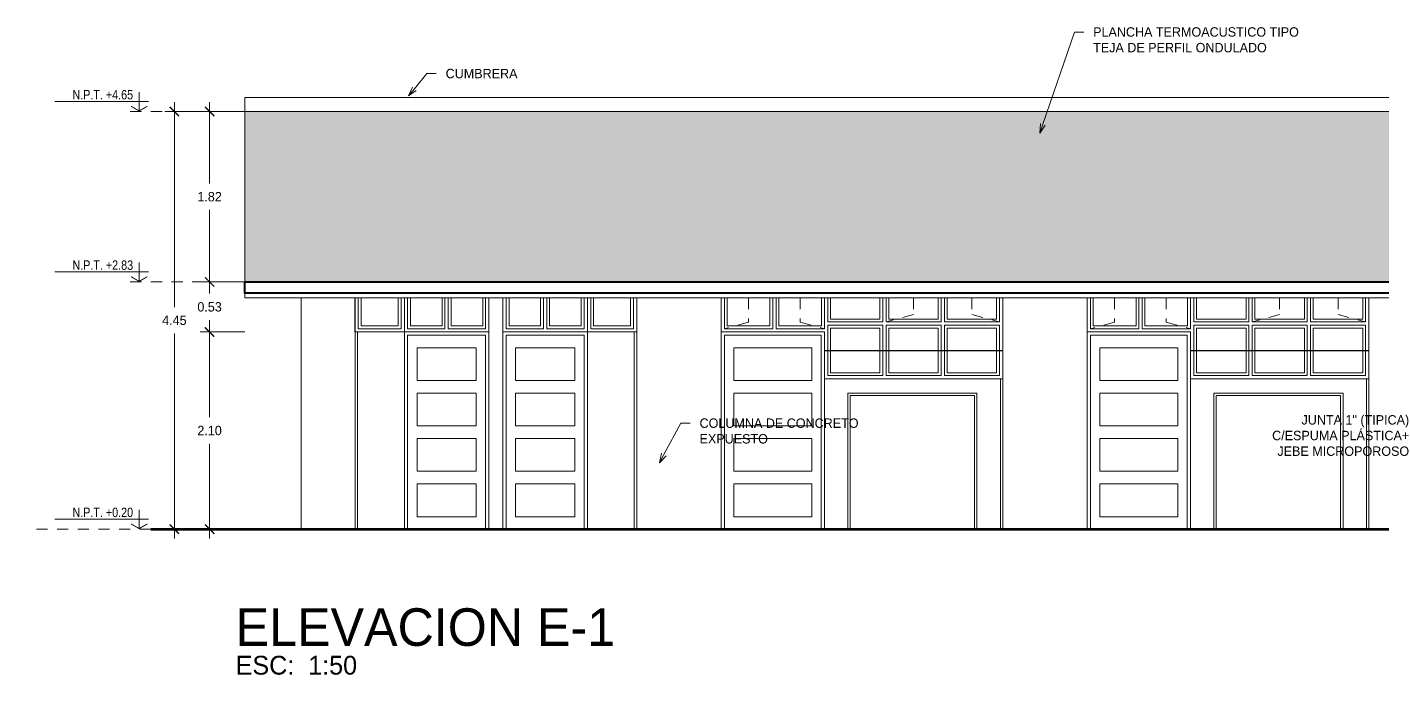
# Model space of a CAD drawing. Header units: millimetres. Extents: x 84 to 2740, y 103 to 1679.
# Drawn here: x 84.49 to 98.93, y 103.4 to 110.3 of the extents above; entities that cross this region are included whole.
import ezdxf
from ezdxf import colors
from ezdxf.entities.mleader import LeaderData, LeaderLine
from ezdxf.enums import TextEntityAlignment as Align
from ezdxf.math import Vec2, Vec3

# ---------------------------------------------------------------- set-up
doc = ezdxf.new("R2010")
doc.units = ezdxf.units.MM
doc.linetypes.add('ACAD_ISO02W100', pattern=[15, 12, -3])
for name, color, linetype, lineweight in [('A- FIERRO LISO', 27, 'Continuous', 30), ('A- MUROS ALTOS', 164, 'Continuous', 60), ('A- PROYECCIONES', 115, 'ACAD_ISO02W100', 5), ('A- TEJA ANDINA', 234, 'Continuous', 5), ('A- TEXTOS', 22, 'Continuous', 5), ('A- VENTANA', 113, 'Continuous', 13), ('A-BRUÑAS', 10, 'Continuous', 0), ('A-BURBUJA DE VANOS', 32, 'Continuous', 5), ('A-COTAS EXTERIORES', 30, 'Continuous', 5), ('A-DIRECTRIZ', 134, 'Continuous', 5), ('A-MUROS ALTOS', 164, 'Continuous', 60), ('A-PUERTAS', 36, 'Continuous', 5), ('A-TEJAS DE TECHO', 32, 'Continuous', 5)]:
    doc.layers.add(name, color=color, linetype=linetype, lineweight=lineweight)
doc.styles.add('ROYER', font='')
doc.styles.add('TEDI_DICIEMBRE_2020', font='ARIALN.TTF')
doc.styles.get('ROYER').set_extended_font_data('Bahnschrift Light')
doc.dimstyles.new('ROYER_50_CORTE_ELEVACION', dxfattribs={"dimtxt": 0.1, "dimasz": 0.1, "dimexe": 0.1, "dimexo": 0, "dimgap": 0.09, "dimtad": 1, "dimtih": 1, "dimtoh": 1, "dimzin": 0, "dimdsep": 46, "dimtxsty": 'ROYER', "dimblk": 'ARCHTICK', "dimcen": 0.09, "dimdle": 0.1, "dimclrd": 256, "dimclre": 256, "dimadec": 0, "dimazin": 0, "dimtfac": 1, "dimtix": 1, "dimtofl": 0, "dimtmove": 0, "dimatfit": 3, "dimfxl": 0.375, "dimfxlon": 1, "dimtolj": 1, "dimtzin": 0, "dimlwd": -1, "dimlwe": -1, "dimarcsym": 0})

# ---------------------------------------------------------------- blocks, each defined once
blk = doc.blocks.new('P1 y V6')
at = {"layer": 'A- FIERRO LISO', "ltscale": 0.5}
blk.add_line((1.1, 1.904), (3, 1.904), dxfattribs=at)
at = {"layer": 'A- PROYECCIONES', "lineweight": 18, "ltscale": 0.01}
for points in [[(0.292, 2.462), (0.292, 2.204), (0.035, 2.135)], [(0.842, 2.462), (0.842, 2.204), (1.1, 2.135)], [(2.05, 2.462), (2.05, 2.286), (1.757, 2.208)], [(2.672, 2.462), (2.672, 2.286), (2.965, 2.208)]]:
    blk.add_lwpolyline(points, dxfattribs=at)
at = {"layer": 'A- VENTANA', "lineweight": 18, "ltscale": 0.5}
for p, q in [((1.722, 2.462), (1.722, 2.208)), ((1.757, 2.462), (1.757, 2.208)), ((2.343, 2.462), (2.343, 2.208)), ((2.378, 2.462), (2.378, 2.208)), ((1.722, 2.172), (1.722, 1.635)), ((1.757, 2.172), (1.757, 1.635)), ((2.343, 2.172), (2.343, 1.635)), ((2.378, 2.172), (2.378, 1.635)), ((3, 1.6), (1.1, 1.6))]:
    blk.add_line(p, q, dxfattribs=at)
for points in [[(0.035, 2.462), (0.035, 2.135), (0.55, 2.135), (0.55, 2.462)], [(0.065, 2.462), (0.065, 2.165), (0.52, 2.165), (0.52, 2.462)], [(0.585, 2.462), (0.585, 2.135), (1.1, 2.135), (1.1, 2.462)], [(0.615, 2.462), (0.615, 2.165), (1.07, 2.165), (1.07, 2.462)], [(1.722, 2.208), (1.135, 2.208), (1.135, 2.462)], [(1.692, 2.462), (1.692, 2.238), (1.165, 2.238), (1.165, 2.462)], [(2.313, 2.462), (2.313, 2.238), (1.787, 2.238), (1.787, 2.462)], [(2.965, 2.462), (2.965, 2.208), (2.378, 2.208)], [(2.935, 2.462), (2.935, 2.238), (2.408, 2.238), (2.408, 2.462)], [(1.722, 2.172), (1.135, 2.172), (1.135, 1.635), (1.722, 1.635)], [(2.343, 2.208), (1.757, 2.208)], [(2.343, 2.172), (1.757, 2.172)], [(2.378, 1.635), (2.965, 1.635), (2.965, 2.172), (2.378, 2.172)], [(1.757, 1.635), (2.343, 1.635)]]:
    blk.add_lwpolyline(points, dxfattribs=at)
for points in [[(1.165, 2.142), (1.692, 2.142), (1.692, 1.665), (1.165, 1.665)], [(1.787, 2.142), (2.313, 2.142), (2.313, 1.665), (1.787, 1.665)], [(2.408, 2.142), (2.935, 2.142), (2.935, 1.665), (2.408, 1.665)]]:
    blk.add_lwpolyline(points, close=True, dxfattribs=at)
at = {"layer": 'A-PUERTAS', "lineweight": 20, "ltscale": 0.5}
for p, q in [((0.035, 0), (0.035, 2.065)), ((1.065, 0), (1.065, 2.065))]:
    blk.add_line(p, q, dxfattribs=at)
at = {"layer": 'A-PUERTAS', "lineweight": 18, "ltscale": 0.5}
blk.add_line((1.1, 1.6), (1.1, 1.6), dxfattribs=at)
at = {"layer": 'A-PUERTAS', "lineweight": 20, "ltscale": 0.5}
blk.add_lwpolyline([(0, 2.1), (1.1, 2.1), (1.1, 0), (0, 0)], close=True, dxfattribs=at)
at = {"layer": 'A-PUERTAS', "lineweight": 18, "ltscale": 0.5}
blk.add_lwpolyline([(0, 2.1), (1.1, 2.1), (1.1, 1.6)], dxfattribs=at)
at = {"layer": 'A-PUERTAS', "lineweight": 20, "ltscale": 0.5}
blk.add_lwpolyline([(1.065, 2.065), (0.035, 2.065)], dxfattribs=at)
at = {"layer": 'A-PUERTAS', "lineweight": 13, "ltscale": 0.5}
for points in [[(0.965, 1.932), (0.965, 1.582), (0.135, 1.582), (0.135, 1.932)], [(0.965, 1.449), (0.965, 1.099), (0.135, 1.099), (0.135, 1.449)], [(0.965, 0.966), (0.965, 0.616), (0.135, 0.616), (0.135, 0.966)], [(0.965, 0.483), (0.965, 0.133), (0.135, 0.133), (0.135, 0.483)]]:
    blk.add_lwpolyline(points, close=True, dxfattribs=at)
blk = doc.blocks.new('P2 y VA2')
at = {"layer": 'A- MUROS ALTOS', "lineweight": 15}
blk.add_line((1.4, 2.1), (0.9, 2.1), dxfattribs=at)
at = {"layer": 'A- VENTANA'}
for points in [[(0.035, 2.462), (0.035, 2.135), (0.432, 2.135), (0.432, 2.462)], [(0.065, 2.462), (0.065, 2.165), (0.402, 2.165), (0.402, 2.462)], [(0.865, 2.462), (0.865, 2.135), (0.467, 2.135), (0.467, 2.462)], [(0.835, 2.462), (0.835, 2.165), (0.497, 2.165), (0.497, 2.462)], [(1.426, 2.462), (1.426, 2.1), (0.9, 2.1), (0.9, 2.462)], [(1.391, 2.462), (1.391, 2.135), (0.935, 2.135), (0.935, 2.462)], [(1.361, 2.462), (1.361, 2.165), (0.965, 2.165), (0.965, 2.462)]]:
    blk.add_lwpolyline(points, dxfattribs=at)
at = {"layer": 'A-PUERTAS', "lineweight": 20, "ltscale": 0.5}
blk.add_lwpolyline([(0, 2.1), (0.9, 2.1), (0.9, 0), (0, 0)], close=True, dxfattribs=at)
blk.add_lwpolyline([(0.865, 0), (0.865, 2.065), (0.035, 2.065), (0.035, 0)], dxfattribs=at)
at = {"layer": 'A-PUERTAS', "lineweight": 13, "ltscale": 0.5}
for points in [[(0.765, 1.932), (0.765, 1.582), (0.135, 1.582), (0.135, 1.932)], [(0.765, 1.449), (0.765, 1.099), (0.135, 1.099), (0.135, 1.449)], [(0.765, 0.966), (0.765, 0.616), (0.135, 0.616), (0.135, 0.966)], [(0.765, 0.483), (0.765, 0.133), (0.135, 0.133), (0.135, 0.483)]]:
    blk.add_lwpolyline(points, close=True, dxfattribs=at)
blk = doc.blocks.new('NOMBRE DE PLANO')
at = {"layer": 'A-BURBUJA DE VANOS', "style": 'ROYER'}
for tag, p, height in [('NOMBRE', (0, 0), 0.4), ('ESCALA', (0, -0.306), 0.2)]:
    blk.add_attdef(tag, p, '', height=height, dxfattribs=at)
blk = doc.blocks.new('_ArchTick')
at = {"color": 0, "linetype": 'ByBlock', "const_width": 0.15}
blk.add_lwpolyline([(-0.5, -0.5), (0.5, 0.5)], dxfattribs=at)
blk = doc.blocks.new('*D119')
at = {"layer": 'A-COTAS EXTERIORES', "transparency": 16777216}
for p, q in [((86.804, 107.051), (86.329, 107.051)), ((86.429, 107.151), (86.429, 106.143)), ((86.429, 104.851), (86.429, 105.86)), ((86.804, 104.951), (86.329, 104.951))]:
    blk.add_line(p, q, dxfattribs=at)
at = {"layer": 'Defpoints', "color": 0, "transparency": 16777216}
for p in [(86.429, 107.051), (88.504, 107.051), (87.404, 104.951)]:
    blk.add_point(p, dxfattribs=at)
at = {"layer": 'A-COTAS EXTERIORES', "transparency": 16777216, "xscale": 0.1, "yscale": 0.1, "zscale": 0.1}
for p, rotation in [((86.429, 107.051), 90), ((86.429, 104.951), 270)]:
    blk.add_blockref('_ArchTick', p, dxfattribs=dict(at, rotation=rotation))
at = {"layer": 'A-COTAS EXTERIORES', "color": 0, "transparency": 16777216, "insert": (86.429, 106.001), "char_height": 0.1, "attachment_point": 5, "style": 'ROYER'}
blk.add_mtext('\\A1;2.10', dxfattribs=at)
blk = doc.blocks.new('*D120')
at = {"layer": 'A-COTAS EXTERIORES', "transparency": 16777216}
for p, q in [((86.429, 107.684), (86.429, 107.459)), ((86.804, 107.584), (86.329, 107.584)), ((86.429, 106.951), (86.429, 107.177)), ((86.804, 107.051), (86.329, 107.051))]:
    blk.add_line(p, q, dxfattribs=at)
at = {"layer": 'Defpoints', "color": 0, "transparency": 16777216}
for p in [(86.429, 107.584), (86.804, 107.584), (88.504, 107.051)]:
    blk.add_point(p, dxfattribs=at)
at = {"layer": 'A-COTAS EXTERIORES', "transparency": 16777216, "xscale": 0.1, "yscale": 0.1, "zscale": 0.1}
for p, rotation in [((86.429, 107.584), 90), ((86.429, 107.051), 270)]:
    blk.add_blockref('_ArchTick', p, dxfattribs=dict(at, rotation=rotation))
at = {"layer": 'A-COTAS EXTERIORES', "color": 0, "transparency": 16777216, "insert": (86.429, 107.318), "char_height": 0.1, "attachment_point": 5, "style": 'ROYER'}
blk.add_mtext('\\A1;0.53', dxfattribs=at)
blk = doc.blocks.new('*D121')
at = {"layer": 'A-COTAS EXTERIORES', "transparency": 16777216}
for p, q in [((86.429, 109.499), (86.429, 108.632)), ((86.804, 109.399), (86.329, 109.399)), ((86.429, 107.484), (86.429, 108.35)), ((86.804, 107.584), (86.329, 107.584))]:
    blk.add_line(p, q, dxfattribs=at)
at = {"layer": 'Defpoints', "color": 0, "transparency": 16777216}
for p in [(86.429, 109.399), (86.804, 109.399), (86.804, 107.584)]:
    blk.add_point(p, dxfattribs=at)
at = {"layer": 'A-COTAS EXTERIORES', "transparency": 16777216, "xscale": 0.1, "yscale": 0.1, "zscale": 0.1}
for p, rotation in [((86.429, 109.399), 90), ((86.429, 107.584), 270)]:
    blk.add_blockref('_ArchTick', p, dxfattribs=dict(at, rotation=rotation))
at = {"layer": 'A-COTAS EXTERIORES', "color": 0, "transparency": 16777216, "insert": (86.429, 108.491), "char_height": 0.1, "attachment_point": 5, "style": 'ROYER'}
blk.add_mtext('\\A1;1.82', dxfattribs=at)
blk = doc.blocks.new('*D122')
at = {"layer": 'A-COTAS EXTERIORES', "transparency": 16777216}
for p, q in [((86.054, 109.499), (86.054, 107.316)), ((86.429, 109.399), (85.954, 109.399)), ((86.054, 104.851), (86.054, 107.035)), ((86.429, 104.951), (85.954, 104.951))]:
    blk.add_line(p, q, dxfattribs=at)
at = {"layer": 'Defpoints', "color": 0, "transparency": 16777216}
for p in [(86.054, 109.399), (86.804, 109.399), (87.029, 104.951)]:
    blk.add_point(p, dxfattribs=at)
at = {"layer": 'A-COTAS EXTERIORES', "transparency": 16777216, "xscale": 0.1, "yscale": 0.1, "zscale": 0.1}
for p, rotation in [((86.054, 109.399), 90), ((86.054, 104.951), 270)]:
    blk.add_blockref('_ArchTick', p, dxfattribs=dict(at, rotation=rotation))
at = {"layer": 'A-COTAS EXTERIORES', "color": 0, "transparency": 16777216, "insert": (86.054, 107.175), "char_height": 0.1, "attachment_point": 5, "style": 'ROYER'}
blk.add_mtext('\\A1;4.45', dxfattribs=at)
blk = doc.blocks.new('TEXTO EN CORTES')
at = {"layer": 'A- TEXTOS'}
blk.add_line((0, 0.1), (0, -0.1), dxfattribs=at)
blk.add_lwpolyline([(-0.9, 0), (0.1, 0)], dxfattribs=at)
at = {"layer": 'A- TEXTOS', "const_width": 0.01}
blk.add_lwpolyline([(0.087, -0.05), (0, -0.1), (-0.087, -0.05)], dxfattribs=at)
at = {"layer": 'A- TEXTOS', "style": 'TEDI_DICIEMBRE_2020'}
for tag, height, p in [('AMBIENTE', 0.2, (-0.388, 0.637)), ('PISO1', 0.1, (-0.388, 0.384)), ('PISO2', 0.1, (-0.388, 0.236)), ('NIVEL', 0.1, (-0.388, 0.073))]:
    blk.add_attdef(tag, text='', height=height, dxfattribs=at).set_placement(p, align=Align.MIDDLE)
blk = doc.blocks.new('_Open30')
at = {"color": 0, "linetype": 'ByBlock', "lineweight": -2}
for p, q in [((-1, 0.27), (0, 0)), ((0, 0), (-1, -0.27)), ((0, 0), (-1, 0))]:
    blk.add_line(p, q, dxfattribs=at)

msp = doc.modelspace()

# ---------------------------------------------------------------- hatches: boundary and pattern name
at = {"layer": 'A-TEJAS DE TECHO'}
h = msp.add_hatch(dxfattribs=at)
h.set_pattern_fill('AR-RSHKE', color=256, scale=0.001)
h.set_pattern_definition([(0, (-2497.32073, -1533.91063), (0.6477, 0.3048), [0.1524, -0.127, 0.1778, -0.0762, 0.2286, -0.1016]), (0, (-2497.16833, -1533.89793), (0.6477, 0.3048), [0.127, -0.4826, 0.1016, -0.1524]), (0, (-2496.86353, -1533.92968), (0.6477, 0.3048), [0.0762, -0.7874]), (90, (-2497.32073, -1533.91063), (-0.2159, 0.3048), [0.2921, -0.9271]), (90, (-2497.16833, -1533.91063), (-0.2159, 0.3048), [0.28575, -0.93345]), (90, (-2497.04133, -1533.91063), (-0.2159, 0.3048), [0.2667, -0.9525]), (90, (-2496.86353, -1533.92968), (-0.2159, 0.3048), [0.2921, -0.9271]), (90, (-2496.78733, -1533.92968), (-0.2159, 0.3048), [0.2921, -0.9271]), (90, (-2496.55873, -1533.91063), (-0.2159, 0.3048), [0.2794, -0.9398])])
h.paths.add_polyline_path([(86.804, 109.399), (86.804, 107.584), (111.654, 107.584), (111.654, 109.399)])

# ---------------------------------------------------------------- linework, layer by layer
at = {"layer": 'A- PROYECCIONES', "ltscale": 0.01}
for p, q in [((86.804, 109.399), (85.485, 109.399)), ((86.804, 107.584), (85.485, 107.584)), ((85.804, 104.951), (84.485, 104.951))]:
    msp.add_line(p, q, dxfattribs=at)
at = {"layer": 'A- TEJA ANDINA'}
msp.add_lwpolyline([(86.804, 109.399), (86.804, 109.549), (111.654, 109.549)], dxfattribs=at)
at = {"layer": 'A-BRUÑAS'}
for points in [[(94.604, 104.951), (94.604, 106.401), (93.229, 106.401), (93.229, 104.951)], [(94.579, 104.951), (94.579, 106.376), (93.254, 106.376), (93.254, 104.951)], [(98.504, 104.951), (98.504, 106.401), (97.129, 106.401), (97.129, 104.951)], [(98.479, 104.951), (98.479, 106.376), (97.154, 106.376), (97.154, 104.951)]]:
    msp.add_lwpolyline(points, dxfattribs=at)
at = {"layer": 'A-MUROS ALTOS', "lineweight": 0}
for p, q in [((86.804, 107.584), (86.804, 109.399)), ((86.804, 109.399), (111.654, 109.399))]:
    msp.add_line(p, q, dxfattribs=at)
at = {"layer": 'A-MUROS ALTOS', "lineweight": 15}
for p, q in [((87.404, 107.414), (87.404, 104.951)), ((87.979, 107.414), (87.979, 104.951)), ((88.504, 107.414), (88.504, 104.951)), ((89.404, 107.414), (89.404, 104.951)), ((89.554, 107.414), (89.554, 104.951)), ((90.454, 107.414), (90.454, 104.951)), ((90.979, 107.414), (90.979, 104.951)), ((91.879, 107.414), (91.879, 104.951)), ((94.879, 107.414), (94.879, 104.951)), ((95.779, 107.414), (95.779, 104.951)), ((98.779, 107.414), (98.779, 104.951)), ((88.004, 107.051), (88.004, 104.951)), ((88.004, 107.051), (88.504, 107.051)), ((90.454, 107.051), (90.954, 107.051)), ((90.954, 107.051), (90.954, 104.951)), ((94.879, 106.551), (92.979, 106.551)), ((92.979, 106.551), (92.979, 104.951)), ((94.854, 106.551), (94.854, 104.951)), ((98.779, 106.551), (96.879, 106.551)), ((96.879, 106.551), (96.879, 104.951)), ((98.754, 106.551), (98.754, 104.951))]:
    msp.add_line(p, q, dxfattribs=at)
at = {"layer": 'A-MUROS ALTOS'}
msp.add_line((85.804, 104.951), (112.654, 104.951), dxfattribs=at)
at = {"layer": 'A-MUROS ALTOS', "lineweight": 40}
msp.add_lwpolyline([(111.654, 107.464), (86.804, 107.464), (86.804, 107.584), (111.654, 107.584)], close=True, dxfattribs=at)
at = {"layer": 'A-MUROS ALTOS', "lineweight": 20}
msp.add_lwpolyline([(111.654, 107.414), (86.804, 107.414), (86.804, 107.464), (111.654, 107.464)], close=True, dxfattribs=at)

# ---------------------------------------------------------------- block references
at = {"layer": 'A- TEXTOS'}
ref = msp.add_blockref('TEXTO EN CORTES', (85.679, 109.505), dxfattribs=at)
ref.add_attrib('NIVEL', 'N.P.T. +4.65', dxfattribs={"height": 0.1, "style": 'TEDI_DICIEMBRE_2020'}).set_placement((85.291, 109.578), align=Align.MIDDLE)
ref = msp.add_blockref('TEXTO EN CORTES', (85.679, 107.69), dxfattribs=at)
ref.add_attrib('NIVEL', 'N.P.T. +2.83', dxfattribs={"height": 0.1, "style": 'TEDI_DICIEMBRE_2020'}).set_placement((85.291, 107.763), align=Align.MIDDLE)
ref = msp.add_blockref('TEXTO EN CORTES', (85.679, 105.057), dxfattribs=at)
ref.add_attrib('NIVEL', 'N.P.T. +0.20', dxfattribs={"height": 0.1, "style": 'TEDI_DICIEMBRE_2020'}).set_placement((85.291, 105.13), align=Align.MIDDLE)
at = {"layer": 'A-BURBUJA DE VANOS'}
msp.add_blockref('NOMBRE DE PLANO', (86.707, 103.708), dxfattribs=at).add_auto_attribs({'NOMBRE': 'ELEVACION E-1', 'ESCALA': 'ESC:  1:50'})
at = {"layer": 'A-PUERTAS', "xscale": -1}
msp.add_blockref('P2 y VA2', (89.404, 104.951), dxfattribs=at)
at = {"layer": 'A-PUERTAS'}
for name, p in [('P2 y VA2', (89.554, 104.951)), ('P1 y V6', (91.879, 104.951)), ('P1 y V6', (95.779, 104.951))]:
    msp.add_blockref(name, p, dxfattribs=at)

# ---------------------------------------------------------------- dimensions: what is measured, and where the dimension line sits
at = {"layer": 'A-COTAS EXTERIORES'}
for base, p1, p2, picture, middle in [((86.054, 109.399), (87.029, 104.951), (86.804, 109.399), '*D122', (86.054, 107.175)), ((86.429, 107.051), (87.404, 104.951), (88.504, 107.051), '*D119', (86.429, 106.001))]:
    dim = msp.add_linear_dim(base=base, p1=p1, p2=p2, angle=90, dimstyle='ROYER_50_CORTE_ELEVACION', dxfattribs=at)
    dim.commit()
    dim.dimension.update_dxf_attribs({"geometry": picture, "text_midpoint": middle})
for base, p1, p2, picture, middle in [((86.428817285, 109.39896493), (86.803817285, 107.58396493), (86.803817285, 109.39896493), '*D121', (86.428817285, 108.49146493)), ((86.429, 107.584), (88.504, 107.051), (86.804, 107.584), '*D120', (86.429, 107.318))]:
    dim = msp.add_linear_dim(base=base, p1=p1, p2=p2, angle=90, dimstyle='ROYER_50_CORTE_ELEVACION', override={"dimtmove": 1}, dxfattribs=at)
    dim.commit()
    dim.dimension.update_dxf_attribs({"geometry": picture, "text_midpoint": middle})

# ---------------------------------------------------------------- leaders
at = {"layer": 'A-DIRECTRIZ'}
ml = msp.add_multileader_mtext('Standard', dxfattribs=at)
ml.set_content('PLANCHA TERMOACUSTICO TIPO\\PTEJA DE PERFIL ONDULADO', color=256, style='ROYER')
ml.set_leader_properties(color=256, linetype='ByLayer', lineweight=-1)
ml.set_arrow_properties(name='OPEN30')
ml.build(insert=Vec2(0, 0))
ml.multileader.update_dxf_attribs({"dogleg_length": 0.1, "arrow_head_size": 0.1})
ctx = ml.context
ctx.base_point, ctx.char_height, ctx.arrow_head_size, ctx.landing_gap_size, ctx.plane_origin = Vec3(95.742, 110.245), 0.1, 0.1, 0.1, Vec3(95.273, 109.981)
notes = []
notes.append((ctx, [(0, (1, 1, 0), (95.642, 110.245), (1, 0), 0.1, [(0, [(95.273, 109.169)], 0, [])])]))
ctx.mtext.insert, ctx.mtext.flow_direction = Vec3(95.842, 110.296), 5
ml = msp.add_multileader_mtext('Standard', dxfattribs=at)
ml.set_content('CUMBRERA', color=256, style='ROYER')
ml.set_leader_properties(color=256, linetype='ByLayer', lineweight=-1)
ml.set_arrow_properties(name='OPEN30')
ml.build(insert=Vec2(0, 0))
ml.multileader.update_dxf_attribs({"dogleg_length": 0.1, "arrow_head_size": 0.1})
ctx = ml.context
ctx.base_point, ctx.char_height, ctx.arrow_head_size, ctx.landing_gap_size, ctx.plane_origin = Vec3(88.844, 109.802), 0.1, 0.1, 0.1, Vec3(88.547, 109.564)
notes.append((ctx, [(0, (1, 1, 0), (88.744, 109.802), (1, 0), 0.1, [(0, [(88.547, 109.564)], 0, [])])]))
ctx.mtext.insert, ctx.mtext.flow_direction = Vec3(88.944, 109.853), 5
ml = msp.add_multileader_mtext('Standard', dxfattribs=at)
ml.set_content('JUNTA 1" (TIPICA)\\PC/ESPUMA PLÁSTICA+\\PJEBE MICROPOROSO', color=256, style='ROYER')
ml.set_leader_properties(color=256, linetype='ByLayer', lineweight=-1)
ml.set_arrow_properties(name='OPEN30')
ml.build(insert=Vec2(0, 0))
ml.multileader.update_dxf_attribs({"dogleg_length": 0.1, "arrow_head_size": 0.1})
ctx = ml.context
ctx.base_point, ctx.char_height, ctx.arrow_head_size, ctx.landing_gap_size, ctx.plane_origin = Vec3(97.693, 106.114), 0.1, 0.1, 0.1, Vec3(99.692, 105.887)
ctx.text_align_type = 2
notes.append((ctx, [(0, (1, 1, 0), (99.409, 106.114), (-1, 0), 0.1, [(0, [(99.692, 105.519)], 0, [])])]))
ctx.mtext.insert, ctx.mtext.rotation, ctx.mtext.alignment, ctx.mtext.flow_direction = Vec3(99.209, 106.165), 6.283185, 3, 5
ml = msp.add_multileader_mtext('Standard', dxfattribs=at)
ml.set_content('COLUMNA DE CONCRETO\\PEXPUESTO', color=256, style='ROYER')
ml.set_leader_properties(color=256, linetype='ByLayer', lineweight=-1)
ml.set_arrow_properties(name='OPEN30')
ml.build(insert=Vec2(0, 0))
ml.multileader.update_dxf_attribs({"dogleg_length": 0.1, "arrow_head_size": 0.1})
ctx = ml.context
ctx.base_point, ctx.char_height, ctx.arrow_head_size, ctx.landing_gap_size, ctx.plane_origin = Vec3(91.549, 106.079), 0.1, 0.1, 0.1, Vec3(91.221, 105.658)
notes.append((ctx, [(0, (1, 1, 0), (91.449, 106.079), (1, 0), 0.1, [(0, [(91.221, 105.658)], 0, [])])]))
ctx.mtext.insert, ctx.mtext.flow_direction = Vec3(91.649, 106.13), 5
for ctx, leaders in notes:
    for number, flags, end, landing, length, lines in leaders:
        leader = LeaderData()
        leader.index, (leader.has_last_leader_line, leader.has_dogleg_vector, leader.attachment_direction) = number, flags
        leader.last_leader_point, leader.dogleg_vector, leader.dogleg_length = Vec3(end), Vec3(landing), length
        for number, points, colour, breaks in lines:
            line = LeaderLine()
            line.index, line.vertices, line.color, line.breaks = number, Vec3.list(points), colors.encode_raw_color(colour), breaks
            leader.lines.append(line)
        ctx.leaders.append(leader)

doc.saveas('drawing.dxf')
